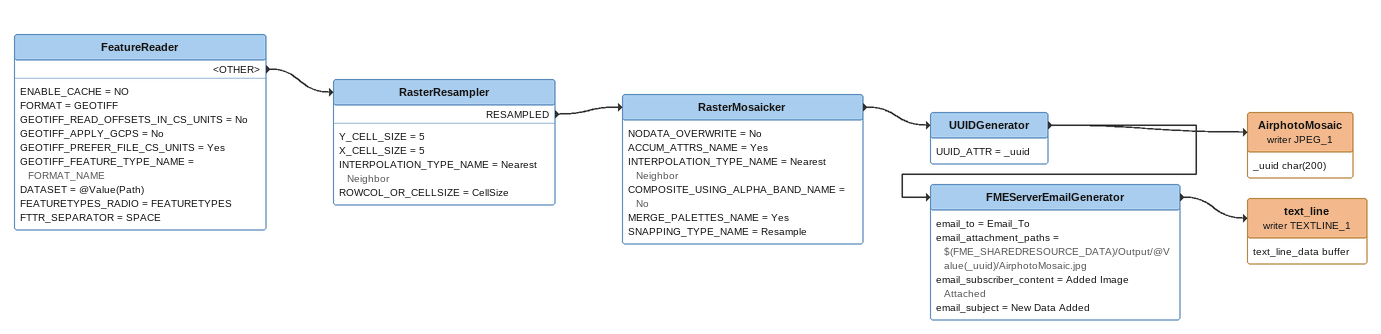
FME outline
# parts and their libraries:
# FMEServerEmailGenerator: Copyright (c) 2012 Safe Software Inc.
FeatureReader
    ENABLE_CACHE = NO
    FORMAT = GEOTIFF
    GEOTIFF_READ_OFFSETS_IN_CS_UNITS = No
    GEOTIFF_APPLY_GCPS = No
    GEOTIFF_PREFER_FILE_CS_UNITS = Yes
    GEOTIFF_FEATURE_TYPE_NAME = FORMAT_NAME
    DATASET = @Value(Path)
    FEATURETYPES_RADIO = FEATURETYPES
    FTTR_SEPARATOR = SPACE
    <OTHER> -> RasterResampler
RasterResampler
    Y_CELL_SIZE = 5
    X_CELL_SIZE = 5
    INTERPOLATION_TYPE_NAME = Nearest Neighbor
    ROWCOL_OR_CELLSIZE = CellSize
    RESAMPLED -> RasterMosaicker
RasterMosaicker
    NODATA_OVERWRITE = No
    ACCUM_ATTRS_NAME = Yes
    INTERPOLATION_TYPE_NAME = Nearest Neighbor
    COMPOSITE_USING_ALPHA_BAND_NAME = No
    MERGE_PALETTES_NAME = Yes
    SNAPPING_TYPE_NAME = Resample
    -> UUIDGenerator
UUIDGenerator
    UUID_ATTR = _uuid
    -> AirphotoMosaic (writer JPEG_1)
    -> FMEServerEmailGenerator
AirphotoMosaic (writer JPEG_1)
    attributes: _uuid char(200)
FMEServerEmailGenerator
    email_to = Email_To
    email_attachment_paths = $(FME_SHAREDRESOURCE_DATA)/Output/@Value(_uuid)/AirphotoMosaic.jpg
    email_subscriber_content = Added Image Attached
    email_subject = New Data Added
    -> text_line (writer TEXTLINE_1)
text_line (writer TEXTLINE_1)
    attributes: text_line_data buffer
